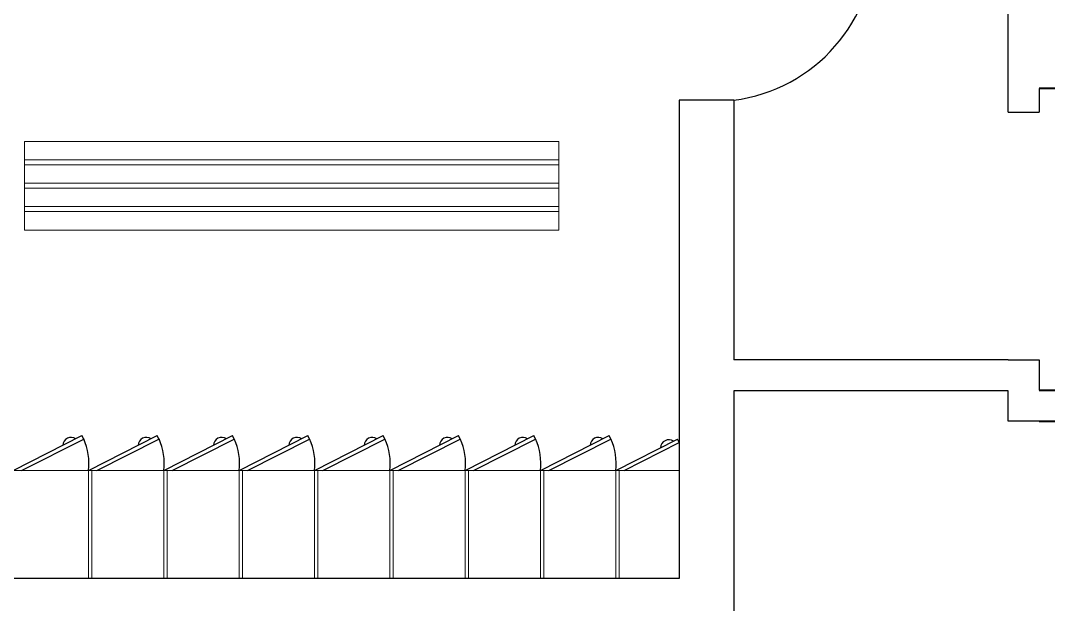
# Model space of a CAD drawing. Header units: inches. Extents: x -2770 to 3095, y -2847 to 3009.
# Drawn here: x 38.742 to 42.065, y 109.927 to 111.813 of the extents above; entities that cross this region are included whole.
import ezdxf

# ---------------------------------------------------------------- set-up
doc = ezdxf.new("R2010")
doc.units = ezdxf.units.IN
doc.header["$LTSCALE"] = 0.1
doc.header["$MEASUREMENT"] = 0
doc.layers.add('ARREDI attrezzature - furniture', color=175, linetype='Continuous', lineweight=9)
doc.layers.add('MURATURA sezioni - section wall', color=7, linetype='Continuous', lineweight=40)
doc.layers.add('MURATURA sezioni - wall sections', color=7, linetype='Continuous')
doc.layers.add('PORTE - doors', color=2, linetype='Continuous')

msp = doc.modelspace()

# ---------------------------------------------------------------- linework, layer by layer
for p, q in [((41.93471, 111.51707), (41.93471, 112.53348)), ((42.03471, 111.59397), (42.03471, 111.51707)), ((41.93471, 111.51707), (42.03471, 111.51707)), ((41.93471, 110.71707), (41.04747, 110.71707)), ((41.93471, 110.71707), (42.03471, 110.71707)), ((42.03471, 110.71707), (42.03471, 110.61897)), ((41.93471, 110.61707), (41.04747, 110.61707)), ((41.93471, 110.51897), (41.93471, 110.61707)), ((42.03471, 110.51897), (41.93471, 110.51897)), ((41.93471, 110.51897), (41.93471, 110.51897))]:
    msp.add_line(p, q)
at = {"layer": 'ARREDI attrezzature - furniture'}
for p, q in [((38.75418, 111.42287), (38.75417, 111.42288)), ((38.75417, 111.42288), (38.75417, 111.42287)), ((38.75418, 111.42287), (38.75417, 111.42287)), ((38.75418, 111.42287), (38.75417, 111.42287)), ((38.75418, 111.42287), (38.75417, 111.42287)), ((38.75418, 111.42286), (38.75417, 111.42287)), ((40.4821, 111.363), (38.75417, 111.363)), ((40.4821, 111.34746), (38.75417, 111.34746)), ((40.4821, 111.28758), (38.75417, 111.28758)), ((40.4821, 111.27205), (38.75417, 111.27205)), ((40.4821, 111.21217), (38.75417, 111.21217)), ((40.4821, 111.19663), (38.75417, 111.19663)), ((40.87127, 110.35967), (38.27692, 110.35967)), ((38.96141, 110.35967), (38.96141, 110.01089)), ((38.97243, 110.35967), (38.97243, 110.01089)), ((39.20494, 110.35967), (39.20494, 110.01089)), ((39.21595, 110.35967), (39.21595, 110.01089)), ((39.44846, 110.35967), (39.44846, 110.01089)), ((39.45948, 110.35967), (39.45948, 110.01089)), ((39.69199, 110.35967), (39.69199, 110.01089)), ((39.703, 110.35967), (39.703, 110.01089)), ((39.93551, 110.35967), (39.93551, 110.01089)), ((39.94653, 110.35967), (39.94653, 110.01089)), ((40.17904, 110.35967), (40.17904, 110.01089)), ((40.19005, 110.35967), (40.19005, 110.01089)), ((40.42257, 110.35967), (40.42257, 110.01089)), ((40.43358, 110.35967), (40.43358, 110.01089)), ((40.66609, 110.35967), (40.66609, 110.01089)), ((40.67711, 110.35967), (40.67711, 110.01089))]:
    msp.add_line(p, q, dxfattribs=at)
msp.add_lwpolyline([(40.4821, 111.42288), (40.4821, 111.13675), (38.75417, 111.13675), (38.75417, 111.42288)], close=True, dxfattribs=at)
at = {"layer": 'MURATURA sezioni - section wall'}
for p, q in [((42.44547, 111.59397), (42.03471, 111.59397)), ((42.03471, 110.61897), (47.50969, 110.61897)), ((42.03471, 110.51897), (42.56574, 110.51897))]:
    msp.add_line(p, q, dxfattribs=at)
at = {"layer": 'MURATURA sezioni - wall sections'}
for p, q in [((40.87127, 111.55617), (40.87127, 110.01089)), ((41.04747, 111.55617), (40.87127, 111.55617)), ((41.04747, 111.55617), (41.04747, 110.71707)), ((41.04747, 110.61707), (41.04747, 109.88723)), ((40.87127, 110.01089), (38.27692, 110.01089))]:
    msp.add_line(p, q, dxfattribs=at)
at = {"layer": 'PORTE - doors'}
for p, q in [((38.71789, 110.35967), (38.94012, 110.47267)), ((38.94573, 110.46164), (38.94012, 110.47267)), ((38.96141, 110.35967), (39.18364, 110.47267)), ((39.18925, 110.46164), (39.18364, 110.47267)), ((39.20494, 110.35967), (39.42717, 110.47267)), ((39.43278, 110.46164), (39.42717, 110.47267)), ((39.44846, 110.35967), (39.67069, 110.47267)), ((39.6763, 110.46164), (39.67069, 110.47267)), ((39.69199, 110.35967), (39.91422, 110.47267)), ((39.91983, 110.46164), (39.91422, 110.47267)), ((39.93551, 110.35967), (40.15775, 110.47267)), ((40.16335, 110.46164), (40.15775, 110.47267)), ((40.17904, 110.35967), (40.40127, 110.47267)), ((40.40688, 110.46164), (40.40127, 110.47267)), ((40.42257, 110.35967), (40.6448, 110.47267)), ((40.65041, 110.46164), (40.6448, 110.47267)), ((38.74519, 110.35967), (38.94573, 110.46164)), ((38.98871, 110.35967), (39.18925, 110.46164)), ((39.23224, 110.35967), (39.43278, 110.46164)), ((39.47577, 110.35967), (39.6763, 110.46164)), ((39.71929, 110.35967), (39.91983, 110.46164)), ((39.96282, 110.35967), (40.16335, 110.46164)), ((40.20634, 110.35967), (40.40688, 110.46164)), ((40.44987, 110.35967), (40.65041, 110.46164)), ((40.66609, 110.35967), (40.86566, 110.46115)), ((40.69339, 110.35967), (40.87127, 110.45012)), ((40.87127, 110.45012), (40.86566, 110.46115))]:
    msp.add_line(p, q, dxfattribs=at)
at = {"layer": 'PORTE - doors', "color": 251, "true_color": 0x636466}
msp.add_arc((40.98075, 112.07701), 0.5251, 277.29997, 0, dxfattribs=at)
at = {"layer": 'PORTE - doors'}
for centre, radius, start, end in [((38.90509, 110.44), 0.0269, 56.44077, 177.46184), ((38.77176, 110.38269), 0.19105, 353.0814, 24.40942), ((39.14862, 110.44), 0.0269, 56.44077, 177.46184), ((39.01528, 110.38269), 0.19105, 353.0814, 24.40942), ((39.39214, 110.44), 0.0269, 56.44077, 177.46184), ((39.25881, 110.38269), 0.19105, 353.0814, 24.40942), ((39.63567, 110.44), 0.0269, 56.44077, 177.46184), ((39.50233, 110.38269), 0.19105, 353.0814, 24.40942), ((39.87919, 110.44), 0.0269, 56.44077, 177.46184), ((39.74586, 110.38269), 0.19105, 353.0814, 24.40942), ((40.12272, 110.44), 0.0269, 56.44077, 177.46184), ((39.98938, 110.38269), 0.19105, 353.0814, 24.40942), ((40.36625, 110.44), 0.0269, 56.44077, 177.46184), ((40.23291, 110.38269), 0.19105, 353.0814, 24.40942), ((40.60977, 110.44), 0.0269, 56.44077, 177.46184), ((40.47644, 110.38269), 0.19105, 353.0814, 24.40942), ((40.83792, 110.43218), 0.0269, 56.44077, 177.46184)]:
    msp.add_arc(centre, radius, start, end, dxfattribs=at)

doc.saveas('drawing.dxf')
